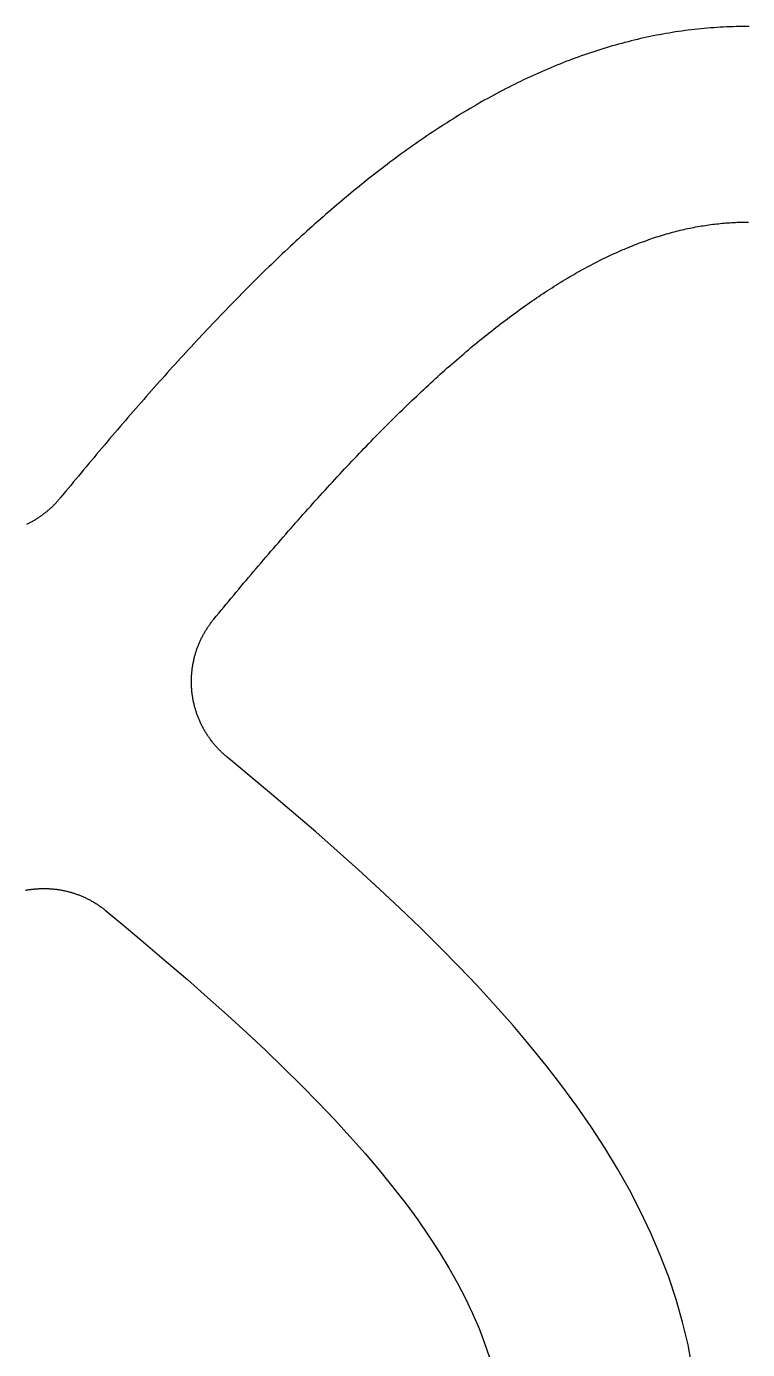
# Model space of a CAD drawing. Header units: millimetres. Extents: x 0 to 12, y 0 to 22.
# Drawn here: x 4.525 to 6, y 8.195 to 10.9 of the extents above; entities that cross this region are included whole.
import ezdxf

# ---------------------------------------------------------------- set-up
doc = ezdxf.new("R2010")
doc.units = ezdxf.units.MM
doc.layers.add('CUT_HOLE', color=3, linetype='Continuous')

msp = doc.modelspace()

# ---------------------------------------------------------------- linework, layer by layer
at = {"layer": 'CUT_HOLE'}
for points in [[(6.0033, 10.9), (5.9967, 10.9), (5.9901, 10.8999), (5.9836, 10.8999), (5.977, 10.8997), (5.9704, 10.8995), (5.9639, 10.8993), (5.9573, 10.899), (5.9507, 10.8987), (5.9442, 10.8984), (5.9376, 10.898), (5.931, 10.8975), (5.9245, 10.897), (5.9179, 10.8965), (5.9114, 10.8959), (5.9048, 10.8953), (5.8983, 10.8946), (5.8917, 10.8939), (5.8852, 10.8931), (5.8787, 10.8923), (5.8721, 10.8915), (5.8656, 10.8906), (5.8591, 10.8897), (5.8526, 10.8887), (5.846, 10.8877), (5.8395, 10.8866), (5.833, 10.8855), (5.8265, 10.8843), (5.82, 10.8831), (5.8136, 10.8819), (5.8071, 10.8806), (5.8006, 10.8793), (5.7941, 10.8779), (5.7877, 10.8765), (5.7812, 10.8751), (5.7748, 10.8736), (5.7683, 10.872), (5.7619, 10.8705), (5.7555, 10.8688), (5.7491, 10.8672), (5.7426, 10.8655), (5.7362, 10.8637), (5.7298, 10.862), (5.7234, 10.8601), (5.7171, 10.8583), (5.7107, 10.8564), (5.7043, 10.8544), (5.698, 10.8525), (5.6916, 10.8504), (5.6853, 10.8484), (5.6789, 10.8463), (5.6726, 10.8441), (5.6663, 10.842), (5.66, 10.8397), (5.6537, 10.8375), (5.6474, 10.8352), (5.6411, 10.8329), (5.6349, 10.8305), (5.6286, 10.8281), (5.6223, 10.8256), (5.6161, 10.8232), (5.6099, 10.8206), (5.6036, 10.8181), (5.5974, 10.8155), (5.5912, 10.8129), (5.585, 10.8102), (5.5788, 10.8075), (5.5726, 10.8048), (5.5664, 10.802), (5.5603, 10.7992), (5.5541, 10.7964), (5.548, 10.7935), (5.5418, 10.7906), (5.5357, 10.7876), (5.5296, 10.7847), (5.5235, 10.7816), (5.5174, 10.7786), (5.5113, 10.7755), (5.5052, 10.7724), (5.4991, 10.7692), (5.493, 10.7661), (5.487, 10.7629), (5.4809, 10.7596), (5.4749, 10.7563), (5.4689, 10.753), (5.4628, 10.7497), (5.4568, 10.7463), (5.4508, 10.7429), (5.4448, 10.7394), (5.4388, 10.736), (5.4328, 10.7325), (5.4269, 10.7289), (5.4209, 10.7254), (5.415, 10.7218), (5.409, 10.7181), (5.4031, 10.7145), (5.3971, 10.7108), (5.3912, 10.7071), (5.3853, 10.7033), (5.3794, 10.6995), (5.3735, 10.6957), (5.3676, 10.6919), (5.3617, 10.688), (5.3558, 10.6841), (5.35, 10.6802), (5.3441, 10.6763), (5.3382, 10.6723), (5.3324, 10.6683), (5.3266, 10.6642), (5.3207, 10.6602), (5.3149, 10.6561), (5.3091, 10.6519), (5.3033, 10.6478), (5.2975, 10.6436), (5.2917, 10.6394), (5.2859, 10.6352), (5.2801, 10.6309), (5.2743, 10.6266), (5.2686, 10.6223), (5.2628, 10.618), (5.2571, 10.6136), (5.2513, 10.6092), (5.2456, 10.6048), (5.2398, 10.6003), (5.2341, 10.5959), (5.2284, 10.5914), (5.2227, 10.5868), (5.2169, 10.5823), (5.2112, 10.5777), (5.2055, 10.5731), (5.1999, 10.5685), (5.1942, 10.5639), (5.1885, 10.5592), (5.1828, 10.5545), (5.1771, 10.5498), (5.1715, 10.545), (5.1658, 10.5403), (5.1602, 10.5355), (5.1545, 10.5306), (5.1489, 10.5258), (5.1433, 10.5209), (5.1376, 10.516), (5.132, 10.5111), (5.1264, 10.5062), (5.1208, 10.5012), (5.1152, 10.4963), (5.1096, 10.4913), (5.104, 10.4862), (5.0984, 10.4812), (5.0928, 10.4761), (5.0872, 10.471), (5.0816, 10.4659), (5.076, 10.4608), (5.0705, 10.4556), (5.0649, 10.4505), (5.0594, 10.4453), (5.0538, 10.44), (5.0482, 10.4348), (5.0427, 10.4295), (5.0372, 10.4243), (5.0316, 10.419), (5.0261, 10.4136), (5.0206, 10.4083), (5.015, 10.4029), (5.0095, 10.3975), (5.004, 10.3921), (4.9985, 10.3867), (4.993, 10.3813), (4.9875, 10.3758), (4.982, 10.3703), (4.9765, 10.3648), (4.971, 10.3593), (4.9655, 10.3538), (4.96, 10.3482), (4.9545, 10.3427), (4.9491, 10.3371), (4.9436, 10.3315), (4.9381, 10.3258), (4.9327, 10.3202), (4.9272, 10.3145), (4.9217, 10.3089), (4.9163, 10.3032), (4.9108, 10.2974), (4.9054, 10.2917), (4.8999, 10.286), (4.8945, 10.2802), (4.8891, 10.2744), (4.8836, 10.2686), (4.8782, 10.2628), (4.8728, 10.257), (4.8673, 10.2511), (4.8619, 10.2453), (4.8565, 10.2394), (4.8511, 10.2335), (4.8457, 10.2276), (4.8403, 10.2217), (4.8348, 10.2158), (4.8294, 10.2098), (4.824, 10.2038), (4.8186, 10.1979), (4.8132, 10.1919), (4.8079, 10.1859), (4.8025, 10.1798), (4.7971, 10.1738), (4.7917, 10.1678), (4.7863, 10.1617), (4.7809, 10.1556), (4.7756, 10.1495), (4.7702, 10.1434), (4.7648, 10.1373), (4.7595, 10.1312), (4.7541, 10.1251), (4.7487, 10.1189), (4.7434, 10.1128), (4.738, 10.1066), (4.7327, 10.1004), (4.7273, 10.0942), (4.722, 10.088), (4.7166, 10.0818), (4.7113, 10.0755), (4.7059, 10.0693), (4.7006, 10.0631), (4.6952, 10.0568), (4.6899, 10.0505), (4.6846, 10.0442), (4.6792, 10.038), (4.6739, 10.0316), (4.6686, 10.0253), (4.6633, 10.019), (4.658, 10.0127), (4.6526, 10.0064), (4.6473, 10), (4.642, 9.9937), (4.6367, 9.9873), (4.6314, 9.9809), (4.6261, 9.9745), (4.6208, 9.9681), (4.6155, 9.9618), (4.6102, 9.9553), (4.6049, 9.9489), (4.5996, 9.9425), (4.5996, 9.9425), (4.5996, 9.9425), (4.5996, 9.9425), (4.5996, 9.9425), (4.5995, 9.9425), (4.5995, 9.9425), (4.5995, 9.9425), (4.5995, 9.9424), (4.5995, 9.9424), (4.5995, 9.9424), (4.5995, 9.9424), (4.5995, 9.9424), (4.5994, 9.9424), (4.5994, 9.9424), (4.5994, 9.9423), (4.5994, 9.9423), (4.5994, 9.9423), (4.5994, 9.9423), (4.5994, 9.9423), (4.5994, 9.9423), (4.5993, 9.9423), (4.5993, 9.9422), (4.5993, 9.9422), (4.5993, 9.9422), (4.5993, 9.9422), (4.5993, 9.9422), (4.5993, 9.9422), (4.5993, 9.9421), (4.5992, 9.9421), (4.5992, 9.9421), (4.5992, 9.9421), (4.5992, 9.9421), (4.5992, 9.9421), (4.5992, 9.9421), (4.5992, 9.942), (4.5992, 9.942), (4.5991, 9.942), (4.5991, 9.942), (4.5991, 9.942), (4.5991, 9.942), (4.5991, 9.942), (4.5991, 9.9419), (4.5991, 9.9419), (4.5991, 9.9419), (4.599, 9.9419), (4.599, 9.9419), (4.599, 9.9419), (4.599, 9.9418), (4.599, 9.9418), (4.599, 9.9418), (4.599, 9.9418), (4.599, 9.9418), (4.5989, 9.9418), (4.5989, 9.9418), (4.5989, 9.9417), (4.5989, 9.9417), (4.5989, 9.9417), (4.5989, 9.9417), (4.5989, 9.9417), (4.5989, 9.9417), (4.5988, 9.9417), (4.5988, 9.9416), (4.5988, 9.9416), (4.5988, 9.9416), (4.5988, 9.9416), (4.5988, 9.9416), (4.5988, 9.9416), (4.5988, 9.9415), (4.5988, 9.9415), (4.5987, 9.9415), (4.5987, 9.9415), (4.5987, 9.9415), (4.5987, 9.9415), (4.5987, 9.9415), (4.5987, 9.9414), (4.5987, 9.9414), (4.5987, 9.9414), (4.5986, 9.9414), (4.5986, 9.9414), (4.5986, 9.9414), (4.5986, 9.9413), (4.5986, 9.9413), (4.5986, 9.9413), (4.5986, 9.9413), (4.5986, 9.9413), (4.5985, 9.9413), (4.5985, 9.9413), (4.5985, 9.9412), (4.5985, 9.9412), (4.5985, 9.9412), (4.5985, 9.9412), (4.5985, 9.9412), (4.5985, 9.9412), (4.5984, 9.9412), (4.5984, 9.9411), (4.5984, 9.9411), (4.5984, 9.9411), (4.5984, 9.9411), (4.5984, 9.9411), (4.5984, 9.9411), (4.5984, 9.941), (4.5983, 9.941), (4.5983, 9.941), (4.5983, 9.941), (4.5983, 9.941), (4.5983, 9.941), (4.5983, 9.941), (4.5983, 9.9409), (4.5983, 9.9409), (4.5982, 9.9409), (4.5982, 9.9409), (4.5982, 9.9409), (4.5982, 9.9409), (4.5982, 9.9409), (4.5982, 9.9408), (4.5982, 9.9408), (4.5982, 9.9408), (4.5981, 9.9408), (4.5981, 9.9408), (4.5981, 9.9408), (4.5981, 9.9407), (4.5981, 9.9407), (4.5981, 9.9407), (4.5981, 9.9407), (4.5981, 9.9407), (4.598, 9.9407), (4.598, 9.9407), (4.598, 9.9406), (4.598, 9.9406), (4.598, 9.9406), (4.598, 9.9406), (4.598, 9.9406), (4.598, 9.9406), (4.5979, 9.9406), (4.5979, 9.9405), (4.5979, 9.9405), (4.5979, 9.9405), (4.5979, 9.9405), (4.5979, 9.9405), (4.5979, 9.9405), (4.5979, 9.9404), (4.5978, 9.9404), (4.5978, 9.9404), (4.5978, 9.9404), (4.5978, 9.9404), (4.5978, 9.9404), (4.5978, 9.9404), (4.5978, 9.9403), (4.5978, 9.9403), (4.5977, 9.9403), (4.5977, 9.9403), (4.5977, 9.9403), (4.5977, 9.9403), (4.5977, 9.9403), (4.5977, 9.9402), (4.5977, 9.9402), (4.5977, 9.9402), (4.5976, 9.9402), (4.5976, 9.9402), (4.5976, 9.9402), (4.5976, 9.9401), (4.5976, 9.9401), (4.5976, 9.9401), (4.5976, 9.9401), (4.5976, 9.9401), (4.5975, 9.9401), (4.5975, 9.9401), (4.5975, 9.94), (4.5975, 9.94), (4.5975, 9.94), (4.5975, 9.94), (4.5975, 9.94), (4.5975, 9.94), (4.5974, 9.94), (4.5974, 9.9399), (4.5974, 9.9399), (4.5974, 9.9399), (4.5974, 9.9399), (4.5974, 9.9399), (4.5974, 9.9399), (4.5974, 9.9398), (4.5974, 9.9398), (4.5973, 9.9398), (4.5973, 9.9398), (4.5973, 9.9398), (4.5973, 9.9398), (4.5973, 9.9398), (4.5973, 9.9397), (4.5973, 9.9397), (4.5973, 9.9397), (4.5972, 9.9397), (4.5972, 9.9397), (4.5972, 9.9397), (4.5972, 9.9397), (4.5972, 9.9396), (4.5972, 9.9396), (4.5972, 9.9396), (4.5972, 9.9396), (4.5971, 9.9396), (4.5971, 9.9396), (4.5971, 9.9395), (4.5971, 9.9395), (4.5971, 9.9395), (4.5971, 9.9395), (4.5971, 9.9395), (4.5971, 9.9395), (4.597, 9.9395), (4.597, 9.9394), (4.597, 9.9394), (4.597, 9.9394), (4.597, 9.9394), (4.597, 9.9394), (4.597, 9.9394), (4.597, 9.9394), (4.5969, 9.9393), (4.5969, 9.9393), (4.5969, 9.9393), (4.5969, 9.9393), (4.5969, 9.9393), (4.5969, 9.9393), (4.5969, 9.9392), (4.5969, 9.9392), (4.5968, 9.9392), (4.5968, 9.9392), (4.5968, 9.9392), (4.5968, 9.9392), (4.5968, 9.9392), (4.5968, 9.9391), (4.5968, 9.9391), (4.5968, 9.9391), (4.5967, 9.9391), (4.5967, 9.9391), (4.5967, 9.9391), (4.5967, 9.9391), (4.5967, 9.939), (4.5967, 9.939), (4.5967, 9.939), (4.5967, 9.939), (4.5966, 9.939), (4.5966, 9.939), (4.5966, 9.9389), (4.5966, 9.9389), (4.5966, 9.9389), (4.5966, 9.9389), (4.5966, 9.9389), (4.5966, 9.9389), (4.5965, 9.9389), (4.5965, 9.9388), (4.5965, 9.9388), (4.5965, 9.9388), (4.5965, 9.9388), (4.5965, 9.9388), (4.5965, 9.9388), (4.5965, 9.9387), (4.5964, 9.9387), (4.5964, 9.9387), (4.5964, 9.9387), (4.5964, 9.9387), (4.5964, 9.9387), (4.5964, 9.9387), (4.5964, 9.9386), (4.5964, 9.9386), (4.5963, 9.9386), (4.5963, 9.9386), (4.5963, 9.9386), (4.5963, 9.9386), (4.5963, 9.9386), (4.5963, 9.9385), (4.5963, 9.9385), (4.5963, 9.9385), (4.5962, 9.9385), (4.5962, 9.9385), (4.5962, 9.9385), (4.5962, 9.9384), (4.5962, 9.9384), (4.5962, 9.9384), (4.5962, 9.9384), (4.5962, 9.9384), (4.5961, 9.9384), (4.5961, 9.9384), (4.5961, 9.9383), (4.5961, 9.9383), (4.5961, 9.9383), (4.5961, 9.9383), (4.5961, 9.9383), (4.5961, 9.9383), (4.596, 9.9383), (4.596, 9.9382), (4.596, 9.9382), (4.596, 9.9382), (4.596, 9.9382), (4.596, 9.9382), (4.596, 9.9382), (4.596, 9.9381), (4.596, 9.9381), (4.5959, 9.9381), (4.5959, 9.9381), (4.5959, 9.9381), (4.5959, 9.9381), (4.5959, 9.9381), (4.5959, 9.938), (4.5959, 9.938), (4.5959, 9.938), (4.5958, 9.938), (4.5958, 9.938), (4.5958, 9.938), (4.5958, 9.938), (4.5958, 9.9379), (4.5958, 9.9379), (4.5958, 9.9379), (4.5958, 9.9379), (4.5957, 9.9379), (4.5957, 9.9379), (4.5957, 9.9378), (4.5957, 9.9378), (4.5957, 9.9378), (4.5957, 9.9378), (4.5957, 9.9378), (4.5957, 9.9378), (4.5956, 9.9378), (4.5956, 9.9377), (4.5956, 9.9377), (4.5956, 9.9377), (4.5956, 9.9377), (4.5956, 9.9377), (4.5956, 9.9377), (4.5956, 9.9377), (4.5955, 9.9376), (4.5955, 9.9376), (4.5955, 9.9376), (4.5955, 9.9376), (4.5955, 9.9376), (4.5955, 9.9376), (4.5955, 9.9375), (4.5955, 9.9375), (4.5954, 9.9375), (4.5954, 9.9375), (4.5954, 9.9375), (4.5954, 9.9375), (4.5954, 9.9375), (4.5954, 9.9374), (4.5954, 9.9374), (4.5954, 9.9374), (4.5953, 9.9374), (4.5953, 9.9374), (4.5953, 9.9374), (4.5953, 9.9374), (4.5953, 9.9373), (4.5953, 9.9373), (4.5953, 9.9373), (4.5953, 9.9373), (4.5952, 9.9373), (4.5952, 9.9373), (4.5952, 9.9372), (4.5952, 9.9372), (4.5952, 9.9372), (4.5952, 9.9372), (4.5952, 9.9372), (4.5952, 9.9372), (4.5951, 9.9372), (4.5951, 9.9371), (4.5951, 9.9371), (4.5951, 9.9371), (4.5951, 9.9371), (4.5951, 9.9371), (4.5951, 9.9371), (4.5951, 9.9371), (4.595, 9.937), (4.595, 9.937), (4.595, 9.937), (4.595, 9.937), (4.595, 9.937), (4.595, 9.937), (4.595, 9.9369), (4.595, 9.9369), (4.5949, 9.9369), (4.5949, 9.9369), (4.5949, 9.9369), (4.5949, 9.9369), (4.5949, 9.9369), (4.5949, 9.9368), (4.5949, 9.9368), (4.5949, 9.9368), (4.5948, 9.9368), (4.5948, 9.9368), (4.5948, 9.9368), (4.5948, 9.9367), (4.5948, 9.9367), (4.5948, 9.9367), (4.5948, 9.9367), (4.5948, 9.9367), (4.5947, 9.9367), (4.5947, 9.9367), (4.5947, 9.9366), (4.5947, 9.9366), (4.5947, 9.9366), (4.5947, 9.9366), (4.5947, 9.9366), (4.5947, 9.9366), (4.5947, 9.9366), (4.5946, 9.9365), (4.5946, 9.9365), (4.5946, 9.9365), (4.5946, 9.9365), (4.5946, 9.9365), (4.5946, 9.9365), (4.5946, 9.9364), (4.5946, 9.9364), (4.5945, 9.9364), (4.5945, 9.9364), (4.5945, 9.9364), (4.5945, 9.9364), (4.5945, 9.9364), (4.5945, 9.9363), (4.5945, 9.9363), (4.5945, 9.9363), (4.5944, 9.9363), (4.5944, 9.9363), (4.5944, 9.9363), (4.5944, 9.9363), (4.5944, 9.9362), (4.5944, 9.9362), (4.5944, 9.9362), (4.5944, 9.9362), (4.5943, 9.9362), (4.5943, 9.9362), (4.5943, 9.9361), (4.5943, 9.9361), (4.5943, 9.9361), (4.5943, 9.9361), (4.5943, 9.9361), (4.5943, 9.9361), (4.5942, 9.9361), (4.5942, 9.936), (4.5942, 9.936), (4.5942, 9.936), (4.5942, 9.936), (4.5942, 9.936), (4.5942, 9.936), (4.5942, 9.936), (4.5941, 9.9359), (4.5941, 9.9359), (4.5941, 9.9359), (4.5941, 9.9359), (4.5941, 9.9359), (4.5941, 9.9359), (4.5941, 9.9358), (4.5941, 9.9358), (4.594, 9.9358), (4.594, 9.9358), (4.594, 9.9358), (4.594, 9.9358), (4.594, 9.9358), (4.594, 9.9357), (4.594, 9.9357), (4.594, 9.9357), (4.5939, 9.9357), (4.5939, 9.9357), (4.5939, 9.9357), (4.5939, 9.9357), (4.5939, 9.9356), (4.5939, 9.9356), (4.5939, 9.9356), (4.5939, 9.9356), (4.5938, 9.9356), (4.5938, 9.9356), (4.5938, 9.9355), (4.5938, 9.9355), (4.5938, 9.9355), (4.5938, 9.9355), (4.5938, 9.9355), (4.5938, 9.9355), (4.5937, 9.9355), (4.5937, 9.9354), (4.5937, 9.9354), (4.5937, 9.9354), (4.5937, 9.9354), (4.5937, 9.9354), (4.5937, 9.9354), (4.5937, 9.9354), (4.5936, 9.9353), (4.5936, 9.9353), (4.5936, 9.9353), (4.5936, 9.9353), (4.5925, 9.934), (4.5914, 9.9326), (4.5902, 9.9313), (4.5891, 9.93), (4.5879, 9.9287), (4.5867, 9.9274), (4.5855, 9.9261), (4.5843, 9.9248), (4.5831, 9.9235), (4.5819, 9.9223), (4.5807, 9.921), (4.5794, 9.9198), (4.5782, 9.9186), (4.5769, 9.9173), (4.5756, 9.9161), (4.5743, 9.915), (4.573, 9.9138), (4.5717, 9.9126), (4.5704, 9.9114), (4.5691, 9.9103), (4.5677, 9.9092), (4.5664, 9.908), (4.565, 9.9069), (4.5636, 9.9058), (4.5622, 9.9048), (4.5609, 9.9037), (4.5595, 9.9026), (4.5581, 9.9016), (4.5566, 9.9005), (4.5552, 9.8995), (4.5538, 9.8985), (4.5523, 9.8975), (4.5509, 9.8965), (4.5494, 9.8955), (4.5479, 9.8946), (4.5465, 9.8936), (4.545, 9.8927), (4.5435, 9.8918), (4.542, 9.8909), (4.5405, 9.89), (4.539, 9.8891), (4.5374, 9.8882), (4.5359, 9.8874), (4.5344, 9.8865), (4.5328, 9.8857), (4.5313, 9.8849), (4.5297, 9.8841), (4.5281, 9.8833), (4.5265, 9.8825), (4.525, 9.8818)], [(5.887, 8.1577), (5.8782, 8.2046), (5.8671, 8.2511), (5.854, 8.2972), (5.8387, 8.3429), (5.8214, 8.3882), (5.8023, 8.433), (5.7812, 8.4773), (5.7585, 8.5212), (5.734, 8.5646), (5.7078, 8.6076), (5.6801, 8.6502), (5.6509, 8.6923), (5.6203, 8.7341), (5.5883, 8.7756), (5.5549, 8.8167), (5.5203, 8.8575), (5.4845, 8.898), (5.4475, 8.9383), (5.4094, 8.9783), (5.3702, 9.0181), (5.3301, 9.0577), (5.289, 9.0972), (5.2471, 9.1364), (5.2044, 9.1755), (5.1609, 9.2144), (5.1167, 9.2532), (5.0719, 9.2918), (5.0266, 9.3303), (4.9808, 9.3687), (4.9425, 9.4004), (4.9425, 9.4004), (4.9396, 9.4028), (4.9353, 9.4064), (4.9353, 9.4064), (4.934, 9.4075), (4.9326, 9.4086), (4.9313, 9.4098), (4.93, 9.4109), (4.9287, 9.4121), (4.9274, 9.4133), (4.9261, 9.4145), (4.9248, 9.4157), (4.9235, 9.4169), (4.9223, 9.4181), (4.921, 9.4193), (4.9198, 9.4206), (4.9186, 9.4218), (4.9173, 9.4231), (4.9161, 9.4244), (4.915, 9.4257), (4.9138, 9.427), (4.9126, 9.4283), (4.9114, 9.4296), (4.9103, 9.4309), (4.9092, 9.4323), (4.908, 9.4336), (4.9069, 9.435), (4.9058, 9.4364), (4.9048, 9.4378), (4.9037, 9.4391), (4.9026, 9.4405), (4.9016, 9.4419), (4.9005, 9.4434), (4.8995, 9.4448), (4.8985, 9.4462), (4.8975, 9.4477), (4.8965, 9.4491), (4.8955, 9.4506), (4.8946, 9.4521), (4.8936, 9.4535), (4.8927, 9.455), (4.8918, 9.4565), (4.8909, 9.458), (4.89, 9.4595), (4.8891, 9.461), (4.8882, 9.4626), (4.8874, 9.4641), (4.8865, 9.4656), (4.8857, 9.4672), (4.8849, 9.4687), (4.8841, 9.4703), (4.8833, 9.4719), (4.8825, 9.4735), (4.8818, 9.475), (4.881, 9.4766), (4.8803, 9.4782), (4.8796, 9.4798), (4.8789, 9.4814), (4.8782, 9.4831), (4.8775, 9.4847), (4.8768, 9.4863), (4.8762, 9.4879), (4.8755, 9.4896), (4.8749, 9.4912), (4.8743, 9.4929), (4.8737, 9.4945), (4.8732, 9.4962), (4.8726, 9.4978), (4.8721, 9.4995), (4.8715, 9.5012), (4.871, 9.5029), (4.8705, 9.5045), (4.87, 9.5062), (4.8696, 9.5079), (4.8691, 9.5096), (4.8687, 9.5113), (4.8682, 9.513), (4.8678, 9.5147), (4.8674, 9.5164), (4.867, 9.5182), (4.8667, 9.5199), (4.8663, 9.5216), (4.866, 9.5233), (4.8657, 9.525), (4.8654, 9.5268), (4.8651, 9.5285), (4.8648, 9.5302), (4.8645, 9.532), (4.8643, 9.5337), (4.8641, 9.5355), (4.8638, 9.5372), (4.8636, 9.5389), (4.8635, 9.5407), (4.8633, 9.5424), (4.8631, 9.5442), (4.863, 9.5459), (4.8629, 9.5477), (4.8628, 9.5494), (4.8627, 9.5512), (4.8626, 9.5529), (4.8625, 9.5547), (4.8625, 9.5565), (4.8625, 9.5582), (4.8625, 9.56), (4.8625, 9.5617), (4.8625, 9.5635), (4.8625, 9.5652), (4.8625, 9.567), (4.8626, 9.5687), (4.8627, 9.5705), (4.8628, 9.5723), (4.8629, 9.574), (4.863, 9.5758), (4.8632, 9.5775), (4.8633, 9.5793), (4.8635, 9.581), (4.8637, 9.5828), (4.8639, 9.5845), (4.8641, 9.5862), (4.8643, 9.588), (4.8646, 9.5897), (4.8648, 9.5915), (4.8651, 9.5932), (4.8654, 9.5949), (4.8657, 9.5966), (4.866, 9.5984), (4.8664, 9.6001), (4.8667, 9.6018), (4.8671, 9.6035), (4.8675, 9.6052), (4.8679, 9.607), (4.8683, 9.6087), (4.8687, 9.6104), (4.8691, 9.6121), (4.8696, 9.6138), (4.8701, 9.6155), (4.8706, 9.6171), (4.8711, 9.6188), (4.8716, 9.6205), (4.8721, 9.6222), (4.8727, 9.6238), (4.8732, 9.6255), (4.8738, 9.6272), (4.8744, 9.6288), (4.875, 9.6305), (4.8756, 9.6321), (4.8762, 9.6338), (4.8769, 9.6354), (4.8776, 9.637), (4.8782, 9.6386), (4.8789, 9.6402), (4.8796, 9.6419), (4.8803, 9.6435), (4.8811, 9.645), (4.8818, 9.6466), (4.8826, 9.6482), (4.8834, 9.6498), (4.8842, 9.6514), (4.885, 9.6529), (4.8858, 9.6545), (4.8866, 9.656), (4.8874, 9.6576), (4.8883, 9.6591), (4.8892, 9.6606), (4.8901, 9.6621), (4.8909, 9.6637), (4.8919, 9.6652), (4.8928, 9.6667), (4.8937, 9.6681), (4.8947, 9.6696), (4.8956, 9.6711), (4.8966, 9.6725), (4.8976, 9.674), (4.8986, 9.6754), (4.8996, 9.6769), (4.9006, 9.6783), (4.9017, 9.6797), (4.9027, 9.6811), (4.9038, 9.6825), (4.9049, 9.6839), (4.9059, 9.6853), (4.907, 9.6867), (4.9082, 9.688), (4.9133, 9.6942), (4.9184, 9.7004), (4.9235, 9.7066), (4.9286, 9.7127), (4.9337, 9.7188), (4.9388, 9.725), (4.9439, 9.7311), (4.949, 9.7372), (4.9541, 9.7433), (4.9592, 9.7494), (4.9642, 9.7554), (4.9693, 9.7615), (4.9744, 9.7675), (4.9795, 9.7735), (4.9846, 9.7795), (4.9896, 9.7855), (4.9947, 9.7915), (4.9998, 9.7975), (5.0049, 9.8034), (5.0099, 9.8093), (5.015, 9.8153), (5.0201, 9.8212), (5.0251, 9.827), (5.0302, 9.8329), (5.0352, 9.8388), (5.0403, 9.8446), (5.0453, 9.8504), (5.0504, 9.8562), (5.0554, 9.862), (5.0605, 9.8678), (5.0655, 9.8735), (5.0705, 9.8793), (5.0756, 9.885), (5.0806, 9.8907), (5.0856, 9.8963), (5.0906, 9.902), (5.0957, 9.9076), (5.1007, 9.9133), (5.1057, 9.9189), (5.1107, 9.9245), (5.1157, 9.93), (5.1207, 9.9356), (5.1257, 9.9411), (5.1308, 9.9466), (5.1357, 9.9521), (5.1407, 9.9576), (5.1457, 9.963), (5.1507, 9.9684), (5.1557, 9.9738), (5.1607, 9.9792), (5.1657, 9.9846), (5.1707, 9.9899), (5.1756, 9.9953), (5.1806, 10.0006), (5.1856, 10.0058), (5.1905, 10.0111), (5.1955, 10.0163), (5.2005, 10.0216), (5.2054, 10.0268), (5.2104, 10.0319), (5.2153, 10.0371), (5.2203, 10.0422), (5.2252, 10.0473), (5.2301, 10.0524), (5.2351, 10.0574), (5.24, 10.0625), (5.2449, 10.0675), (5.2498, 10.0725), (5.2548, 10.0774), (5.2597, 10.0823), (5.2646, 10.0873), (5.2695, 10.0921), (5.2744, 10.097), (5.2793, 10.1018), (5.2842, 10.1067), (5.2891, 10.1115), (5.294, 10.1162), (5.2988, 10.121), (5.3037, 10.1257), (5.3086, 10.1304), (5.3135, 10.135), (5.3183, 10.1397), (5.3232, 10.1443), (5.328, 10.1488), (5.3329, 10.1534), (5.3377, 10.1579), (5.3426, 10.1624), (5.3474, 10.1669), (5.3523, 10.1714), (5.3571, 10.1758), (5.3619, 10.1802), (5.3667, 10.1846), (5.3715, 10.1889), (5.3763, 10.1932), (5.3811, 10.1975), (5.3859, 10.2018), (5.3907, 10.206), (5.3955, 10.2102), (5.4003, 10.2144), (5.4051, 10.2185), (5.4099, 10.2226), (5.4146, 10.2267), (5.4194, 10.2308), (5.4241, 10.2348), (5.4289, 10.2388), (5.4336, 10.2428), (5.4384, 10.2468), (5.4431, 10.2507), (5.4478, 10.2546), (5.4525, 10.2584), (5.4573, 10.2623), (5.462, 10.2661), (5.4667, 10.2698), (5.4714, 10.2736), (5.4761, 10.2773), (5.4807, 10.281), (5.4854, 10.2846), (5.4901, 10.2882), (5.4948, 10.2918), (5.4994, 10.2954), (5.5041, 10.2989), (5.5087, 10.3024), (5.5133, 10.3059), (5.518, 10.3093), (5.5226, 10.3127), (5.5272, 10.3161), (5.5318, 10.3194), (5.5364, 10.3228), (5.541, 10.326), (5.5456, 10.3293), (5.5502, 10.3325), (5.5548, 10.3357), (5.5593, 10.3389), (5.5639, 10.342), (5.5685, 10.3451), (5.573, 10.3482), (5.5775, 10.3512), (5.5821, 10.3542), (5.5866, 10.3572), (5.5911, 10.3601), (5.5956, 10.363), (5.6001, 10.3659), (5.6046, 10.3687), (5.6091, 10.3716), (5.6136, 10.3743), (5.618, 10.3771), (5.6225, 10.3798), (5.6269, 10.3825), (5.6314, 10.3852), (5.6358, 10.3878), (5.6402, 10.3904), (5.6446, 10.3929), (5.6491, 10.3955), (5.6534, 10.398), (5.6578, 10.4004), (5.6622, 10.4029), (5.6666, 10.4053), (5.671, 10.4076), (5.6753, 10.41), (5.6797, 10.4123), (5.684, 10.4145), (5.6883, 10.4168), (5.6927, 10.419), (5.697, 10.4212), (5.7013, 10.4233), (5.7056, 10.4254), (5.7098, 10.4275), (5.7141, 10.4296), (5.7184, 10.4316), (5.7227, 10.4336), (5.7269, 10.4356), (5.7311, 10.4375), (5.7354, 10.4394), (5.7396, 10.4413), (5.7438, 10.4431), (5.748, 10.4449), (5.7522, 10.4467), (5.7564, 10.4484), (5.7606, 10.4501), (5.7647, 10.4518), (5.7689, 10.4535), (5.7731, 10.4551), (5.7772, 10.4567), (5.7813, 10.4582), (5.7855, 10.4598), (5.7896, 10.4613), (5.7937, 10.4627), (5.7978, 10.4642), (5.8019, 10.4656), (5.8059, 10.467), (5.81, 10.4683), (5.8141, 10.4696), (5.8181, 10.4709), (5.8222, 10.4722), (5.8262, 10.4734), (5.8303, 10.4746), (5.8343, 10.4758), (5.8383, 10.4769), (5.8423, 10.4781), (5.8463, 10.4792), (5.8503, 10.4802), (5.8543, 10.4812), (5.8583, 10.4822), (5.8623, 10.4832), (5.8662, 10.4842), (5.8702, 10.4851), (5.8741, 10.486), (5.8781, 10.4868), (5.882, 10.4877), (5.8859, 10.4885), (5.8899, 10.4892), (5.8938, 10.49), (5.8977, 10.4907), (5.9016, 10.4914), (5.9055, 10.4921), (5.9094, 10.4927), (5.9133, 10.4933), (5.9172, 10.4939), (5.9211, 10.4945), (5.925, 10.495), (5.9288, 10.4955), (5.9327, 10.496), (5.9366, 10.4964), (5.9404, 10.4968), (5.9443, 10.4972), (5.9482, 10.4976), (5.952, 10.4979), (5.9559, 10.4983), (5.9597, 10.4986), (5.9635, 10.4988), (5.9674, 10.4991), (5.9712, 10.4993), (5.9751, 10.4994), (5.9789, 10.4996), (5.9827, 10.4997), (5.9866, 10.4998), (5.9904, 10.4999), (5.9942, 10.5), (5.9981, 10.5), (6.0019, 10.5)], [(4.5233, 9.134), (4.525, 9.1343), (4.5268, 9.1346), (4.5285, 9.1349), (4.5302, 9.1352), (4.532, 9.1355), (4.5337, 9.1357), (4.5355, 9.1359), (4.5372, 9.1362), (4.5389, 9.1364), (4.5407, 9.1365), (4.5424, 9.1367), (4.5442, 9.1369), (4.5459, 9.137), (4.5477, 9.1371), (4.5494, 9.1372), (4.5512, 9.1373), (4.5529, 9.1374), (4.5547, 9.1375), (4.5565, 9.1375), (4.5582, 9.1375), (4.56, 9.1375), (4.5617, 9.1375), (4.5635, 9.1375), (4.5652, 9.1375), (4.567, 9.1375), (4.5687, 9.1374), (4.5705, 9.1373), (4.5723, 9.1372), (4.574, 9.1371), (4.5758, 9.137), (4.5775, 9.1368), (4.5793, 9.1367), (4.581, 9.1365), (4.5828, 9.1363), (4.5845, 9.1361), (4.5862, 9.1359), (4.588, 9.1357), (4.5897, 9.1354), (4.5915, 9.1352), (4.5932, 9.1349), (4.5949, 9.1346), (4.5966, 9.1343), (4.5984, 9.134), (4.6001, 9.1336), (4.6018, 9.1333), (4.6035, 9.1329), (4.6052, 9.1325), (4.607, 9.1321), (4.6087, 9.1317), (4.6104, 9.1313), (4.6121, 9.1309), (4.6138, 9.1304), (4.6155, 9.1299), (4.6171, 9.1294), (4.6188, 9.1289), (4.6205, 9.1284), (4.6222, 9.1279), (4.6238, 9.1273), (4.6255, 9.1268), (4.6272, 9.1262), (4.6288, 9.1256), (4.6305, 9.125), (4.6321, 9.1244), (4.6338, 9.1238), (4.6354, 9.1231), (4.637, 9.1224), (4.6386, 9.1218), (4.6402, 9.1211), (4.6419, 9.1204), (4.6435, 9.1197), (4.645, 9.1189), (4.6466, 9.1182), (4.6482, 9.1174), (4.6498, 9.1166), (4.6514, 9.1158), (4.6529, 9.115), (4.6545, 9.1142), (4.656, 9.1134), (4.6576, 9.1126), (4.6591, 9.1117), (4.6606, 9.1108), (4.6621, 9.1099), (4.6637, 9.1091), (4.6652, 9.1081), (4.6667, 9.1072), (4.6681, 9.1063), (4.6696, 9.1053), (4.6711, 9.1044), (4.6725, 9.1034), (4.674, 9.1024), (4.6754, 9.1014), (4.6769, 9.1004), (4.6783, 9.0994), (4.6797, 9.0983), (4.6811, 9.0973), (4.6825, 9.0962), (4.6839, 9.0951), (4.6853, 9.0941), (4.6861, 9.0934), (4.7248, 9.0613), (4.7687, 9.0246), (4.8118, 8.9879), (4.8542, 8.9514), (4.8956, 8.915), (4.9361, 8.8788), (4.9755, 8.8427), (5.0139, 8.8068), (5.0511, 8.7711), (5.0872, 8.7355), (5.1219, 8.7002), (5.1553, 8.6651), (5.1874, 8.6302), (5.218, 8.5955), (5.2471, 8.5612), (5.2747, 8.5272), (5.3008, 8.4934), (5.3253, 8.4601), (5.3481, 8.4271), (5.3693, 8.3945), (5.3889, 8.3623), (5.4068, 8.3306), (5.423, 8.2993), (5.4377, 8.2685), (5.4507, 8.2381), (5.4621, 8.2082), (5.4719, 8.1788)]]:
    msp.add_lwpolyline(points, dxfattribs=at)

doc.saveas('drawing.dxf')
